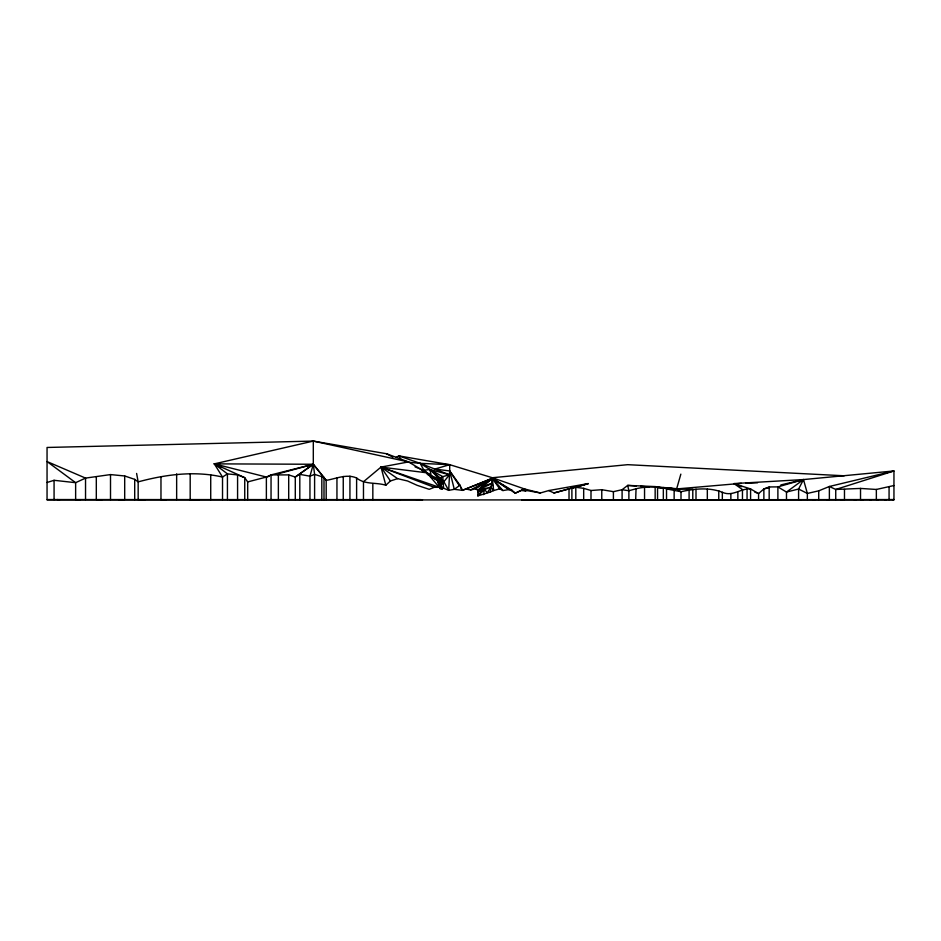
<?xml version="1.0" encoding="UTF-8"?>
<svg xmlns="http://www.w3.org/2000/svg" width="941" height="941" viewBox="0 0 941 941"><rect width="100%" height="100%" fill="white"/><g stroke="black" fill="none" stroke-linecap="round" stroke-linejoin="round"><path stroke-width="1.41" d="M596.512 499.918L598.405 499.918M861.874 499.918L862.709 499.918M548.744 490.555L553.978 492.978L588.254 483.58L548.744 490.555L540.369 492.978L524.408 488.932L515.256 493.178L512.033 490.32L492.308 478.334L462.431 490.355L454.303 489.332L448.692 490.355L443.576 488.179L442.082 489.026L440.153 488.65L440.494 485.662L439.165 478.746L429.908 469.5L420.192 463.36L398.831 455.879L395.761 457.561M512.033 490.32L508.81 489.591L492.308 478.334L477.852 490.32L477.852 495.883L490.237 492.084L492.308 478.334L515.256 493.178L524.408 488.932L526.901 490.555L540.369 492.978M483.615 494.648L484.344 489.614L487.438 492.59L490.837 487.144L493.672 490.555L499.695 488.802L502.953 490.555L508.81 489.591M680.849 474.135L676.626 488.932L681.002 491.708C694.482 488.744 709.22 487.097 722.335 492.284C732.557 497.024 740.696 488.144 750.589 488.944L758.575 493.59L758.575 499.553M420.992 499.918L422.521 499.918M442.082 489.026L438.4 481.192L439.165 478.746L442.764 476.64L449.516 474.77L420.192 463.36L406.336 461.996M869.813 499.918L870.66 499.918M418.792 499.918L419.463 499.918M635.669 499.918L636.045 488.767C654.877 484.074 673.768 490.143 692.788 489.155L692.788 499.553M876.741 499.918L877.706 499.918M477.852 495.883L484.344 489.614L477.852 494.919M421.086 499.624L47.05 499.553L47.05 447.469L313.306 441.082L313.306 464.254L326.186 480.357C336.184 478.746 346.594 473.582 356.615 477.993C365.049 484.933 376.224 482.11 385.822 485.25L390.421 480.98L397.584 478.651L407.535 480.98L417.075 485.297L429.225 489.332L434.26 487.32L439.294 487.32L449.516 474.77L429.908 469.5L421.533 470.547M720.041 499.918L718.842 499.918M502.953 490.555L492.308 478.334L477.852 490.32L475.605 488.85L470.547 489.99L465.971 489.014M416.545 499.918L417.228 499.918M526.901 490.555L525.29 490.943L524.408 488.932L492.308 477.734L449.704 464.678L434.848 469.065L449.704 470.959L459.984 485.191L454.303 489.332L449.704 470.959L449.704 464.678L398.831 455.879L400.842 459.302M646.408 499.918L648.537 499.918M475.605 488.85L492.308 478.334L499.695 488.802M885.281 499.918L886.163 499.918M470.547 489.99L492.308 478.334L493.672 490.555L490.237 492.084M657.206 499.918L660.17 499.918M493.143 485.768L491.425 483.592L477.852 490.32L490.837 487.144L477.852 492.084M786.253 499.918L787.758 499.918M854.452 499.918L856.039 499.918M840.819 499.918L842.56 499.918M430.884 476.816L434.824 478.534L426.908 472.817L408.5 461.937L386.539 453.75L313.306 441.082L214.325 463.866L244.742 477.675L247.695 481.91L266.374 477.04L271.043 474.899L313.306 464.254L326.186 480.357L326.186 499.553M754.706 492.014L758.575 493.59L763.869 488.944L769.173 486.944L777.889 486.897L786.488 492.061L798.591 489.026L807.354 493.437L818.717 490.837L829.374 486.485L893.95 470.959L893.95 499.918L47.05 499.918M460.843 487.932L462.431 490.355L492.308 478.334M760.587 499.918L761.845 499.918M893.033 499.918L893.95 499.553L521.679 499.918M565.353 499.918L568.799 499.918M799.462 499.918L801.156 499.918M813.083 499.918L814.659 499.918M709.667 499.918L710.949 499.918M481.604 486.685L491.425 483.592M826.692 499.918L828.798 499.918M829.374 499.553L829.374 486.485L835.737 489.461L860.521 488.426L876.353 489.461L893.95 485.532M47.05 482.486L54.072 480.298L75.633 482.686L85.537 478.099L110.509 474.582L124.694 475.97L134.704 479.369L138.162 481.874C165.651 474.476 194.411 470.606 222.523 477.04L227.428 473.888L237.579 474.899L244.742 477.675L244.742 499.553M797.862 481.322L803.485 479.569L893.95 470.959L835.737 489.461L835.737 499.553M772.773 499.918L774.89 499.918M737.25 499.918L738.497 499.918M636.045 488.767L628.882 490.731L622.095 489.708L613.403 491.661L601.769 489.708L590.995 490.496L583.679 488.344L575.81 487.297L575.81 499.553M222.523 499.553L222.523 477.04L214.325 463.866L266.374 477.04L269.138 476.287M278.795 473.652L313.306 464.254L314.6 474.37L314.6 499.553M553.978 492.978L588.254 483.58L571.893 488.344L571.893 499.553M748.213 499.918L750.224 499.918M688.836 499.918L690.917 499.918M699.128 499.918L701.704 499.918M769.526 487.603L763.869 488.944L763.869 499.553M780.854 484.933L803.485 479.569L807.354 493.437L807.354 499.553M552.249 499.918L555.708 499.918M727.769 499.918L729.71 499.918M75.986 499.918L80.35 499.918M97.146 499.918L101.64 499.918M118.625 499.918L123.106 499.918M622.942 499.918L627.106 499.918M140.162 499.918L144.667 499.918M161.664 499.918L166.157 499.918M677.355 499.918L680.425 499.918M539.252 499.918L542.569 499.918M587.972 499.918L591.76 499.918M492.308 477.734L627.694 464.678L844.206 475.781M190.317 499.918L198.645 499.918M230.157 499.918L238.52 499.918M270.149 499.918L278.536 499.918M310.236 499.918L318.646 499.918M350.417 499.918L359.744 499.918M309.954 499.553L309.954 476.181L313.306 464.254L295.286 477.04L288.699 474.899L271.043 474.899L271.043 499.553M389.727 499.918L399.643 499.918M741.355 483.345L676.626 488.932L666.546 488.203M745.754 483.204L757.493 482.815M415.063 466.865L424.085 470.559L438.4 481.192L426.908 472.817L422.909 471.37M227.428 499.553L227.428 473.888L214.325 463.866L313.306 464.254L295.286 477.04L295.286 499.553M662.993 487.92L655.159 486.579L627.694 485.403L622.095 489.708L622.095 499.553M449.704 464.678L420.192 463.36L424.085 470.559M636.328 486.026L627.694 485.403L628.882 490.731L628.882 499.553M640.645 486.344L649.278 486.956M657.912 487.579L662.229 487.897M667.087 488.226L676.626 488.932L657.547 487.52L657.547 499.553M521.69 490.555L525.29 490.943M438.4 481.192L426.908 472.817L380.999 467.089L363.473 481.745L363.473 499.553M605.051 499.918L602.546 499.553L603.157 499.918M57.283 499.553L59.506 499.918M663.334 499.553L663.334 487.52L666.534 488.92L681.002 491.708L681.002 499.553M635.998 499.553L637.763 499.918M313.306 441.082L408.5 461.937L380.999 467.089L385.822 485.25M323.998 499.553L323.998 477.369L314.6 474.37L309.954 476.181L299.803 474.37L299.803 499.553M427.202 474.417L439.165 478.746L442.035 483.427L439.976 477.793L429.908 469.5L431.249 475.875M434.26 487.32L380.999 467.089L390.421 480.98M741.767 486.744L734.015 483.58L803.485 479.569L798.591 489.026L798.591 499.553M431.06 476.699L434.824 478.534M386.539 453.75L392.962 457.197M214.325 463.866L220.735 467.336M429.908 469.5L442.764 476.64L443.576 488.179L440.494 485.662L437.541 481.192L440.153 488.65M397.584 478.651L380.999 467.089L439.294 487.32L426.908 472.817M459.243 485.509L449.704 470.959L448.692 490.355L443.576 481.192L439.976 477.793L442.799 482.31M459.984 485.191L462.431 490.355M136.61 473.441L138.162 481.874L138.162 499.553M889.069 487.073L889.069 499.553M876.353 489.461L876.353 499.553M860.521 488.426L860.521 499.553M844.477 489.461L844.477 499.553M818.717 490.837L818.717 499.553M786.488 499.553L786.488 492.061L803.485 479.569L777.889 486.897L777.889 499.553M769.173 486.944L769.173 499.553M750.589 499.553L750.589 488.944L734.015 483.58L742.461 489.591L742.461 499.553M747.06 488.944L747.06 499.553M737.85 492.284L737.85 499.553M730.863 493.59L730.863 499.553M722.335 492.284L722.335 499.553M718.759 490.649L718.759 499.553M707.326 489.155L707.326 499.553M695.999 489.155L695.999 499.553M689.094 490.426L689.094 499.553M674.144 490.426L674.144 499.553M666.534 488.92L666.534 499.553M655.159 486.579L655.159 499.553M644.55 487.52L644.55 499.553M613.403 491.661L613.403 499.553M601.769 489.708L601.769 499.553M590.995 490.496L590.995 499.553M583.679 488.344L583.679 499.553M569.023 489.108L569.023 499.553M372.836 483.592L372.836 499.553M356.615 477.993L356.615 499.553M349.934 476.181L349.934 499.553M343.253 476.464L343.253 499.553M336.949 477.993L336.949 499.553M321.822 476.181L321.822 499.553M288.699 474.899L288.699 499.553M278.371 474.37L278.371 499.553M266.374 477.04L266.374 499.553M247.695 481.91L247.695 499.553M237.579 474.899L237.579 499.553M210.725 474.899L210.725 499.553M190.188 473.888L190.188 499.553M176.649 473.888L176.649 499.553M160.97 477.04L160.97 499.553M134.704 479.369L134.704 499.553M124.694 475.97L124.694 499.553M110.509 474.582L110.509 499.553M96.311 477.04L96.311 499.553M85.537 499.553L85.537 478.099L47.05 461.56L75.633 482.686L75.633 499.553M54.072 480.298L54.072 499.553"/></g></svg>
